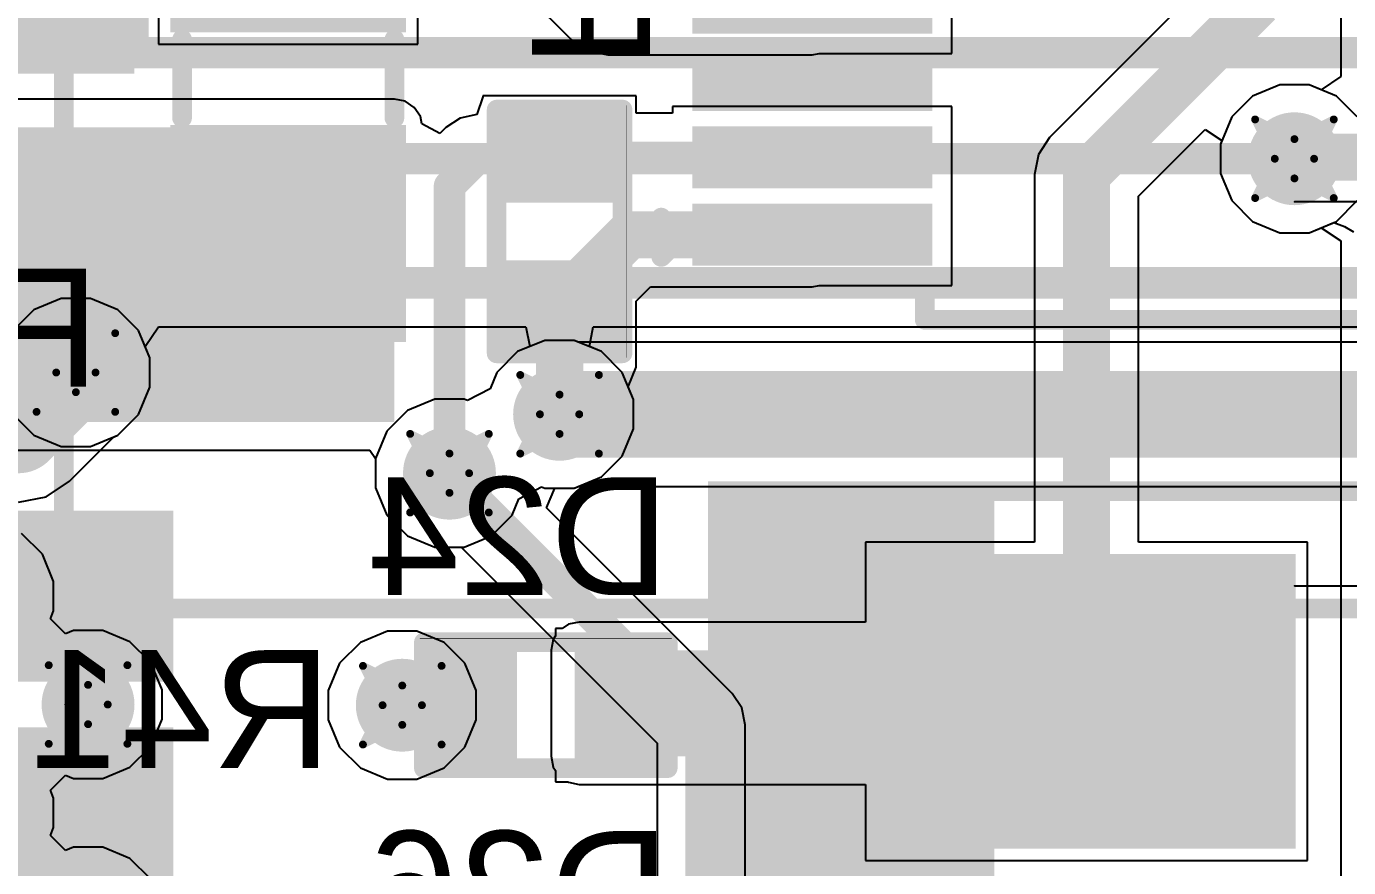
# Model space of a CAD drawing. Header units: inches. Extents: x -6 to 430, y 0 to 90.
# Drawn here: x 22.26 to 30.8, y 23.33 to 28.76 of the extents above; entities that cross this region are included whole.
import ezdxf

# ---------------------------------------------------------------- set-up
doc = ezdxf.new("R2010")
doc.units = ezdxf.units.IN
for name, color, linetype in [('Board_Outline', 56, 'Continuous'), ('Bottom Layer', 5, 'Continuous'), ('Bottom Overlay', 54, 'Continuous'), ('Bottom Paste', 16, 'Continuous'), ('Bottom Solder', 6, 'Continuous'), ('Drill Drawing', 1, 'Continuous'), ('Layer 1', 16, 'Continuous'), ('Layer 2', 76, 'Continuous'), ('Mechanical 1', 6, 'Continuous'), ('Multi-Layer', 9, 'Continuous'), ('Pad Holes', 156, 'Continuous'), ('Top Layer', 1, 'Continuous'), ('Top Paste', 8, 'Continuous'), ('Top Solder', 216, 'Continuous'), ('Via Holes', 16, 'Continuous')]:
    doc.layers.add(name, color=color, linetype=linetype)
doc.styles.add('Arial', font='', dxfattribs={"height": 0.2})
doc.styles.get('Arial').set_extended_font_data('Arial')

msp = doc.modelspace()

# ---------------------------------------------------------------- hatches: boundary and pattern name
at = {"layer": 'Bottom Layer'}
for points in [[(22.2599, 28.9732), (22.8949, 28.9732), (22.8949, 28.516), (22.2599, 28.516)], [(26.6084, 28.5652), (28.0584, 28.5652), (28.0584, 28.2652), (26.6084, 28.2652)], [(21.307, 26.2046), (24.6348, 26.2046), (24.6348, 28.11), (21.307, 28.11)], [(26.0191, 27.6778), (25.3841, 27.6778), (25.3841, 28.135), (26.0191, 28.135)], [(22.2599, 28.0334), (22.8949, 28.0334), (22.8949, 27.5762), (22.2599, 27.5762)], [(23.289, 26.8238), (23.289, 28.0238), (24.609, 28.0238), (24.609, 26.8238)], [(26.6084, 28.0652), (28.0584, 28.0652), (28.0584, 27.7652), (26.6084, 27.7652)], [(26.6084, 27.5652), (28.0584, 27.5652), (28.0584, 27.2652), (26.6084, 27.2652)], [(26.0191, 26.738), (25.3841, 26.738), (25.3841, 27.1952), (26.0191, 27.1952)], [(27.8552, 25.2512), (30.3552, 25.2512), (30.3552, 23.5512), (27.8552, 23.5512)], [(25.3714, 24.6933), (25.3714, 24.0583), (24.9142, 24.0583), (24.9142, 24.6933)], [(25.8286, 24.0456), (29.8164, 24.0456), (29.8164, 24.7314), (25.8286, 24.7314)], [(26.3112, 24.6933), (26.3112, 24.0583), (25.854, 24.0583), (25.854, 24.6933)]]:
    msp.add_hatch(color=5, dxfattribs=at).paths.add_polyline_path(points)
h = msp.add_hatch(color=5, dxfattribs=at)
edge = h.paths.add_edge_path()
edge.add_arc((30.4482, 27.9064), 0.3, 0, 360)
h = msp.add_hatch(color=5, dxfattribs=at)
edge = h.paths.add_edge_path()
edge.add_arc((22.5774, 26.5252), 0.3, 0, 360)
h = msp.add_hatch(color=5, dxfattribs=at)
edge = h.paths.add_edge_path()
edge.add_arc((25.7016, 26.2554), 0.3, 0, 360)
h = msp.add_hatch(color=5, dxfattribs=at)
edge = h.paths.add_edge_path()
edge.add_arc((24.9904, 25.8748), 0.3, 0, 360)
h = msp.add_hatch(color=5, dxfattribs=at)
edge = h.paths.add_edge_path()
edge.add_arc((22.656, 24.3802), 0.3, 0, 360)
h = msp.add_hatch(color=5, dxfattribs=at)
edge = h.paths.add_edge_path()
edge.add_arc((24.6856, 24.3758), 0.3, 0, 360)
at = {"layer": 'Bottom Overlay'}
for points in [[(26.6602, 22.9793), (27.8272, 22.9793), (27.8272, 25.8228), (26.6602, 25.8228)], [(27.8052, 25.3252), (28.5092, 25.3252), (28.5092, 25.8231), (27.8052, 25.8231)], [(27.8052, 22.9793), (28.5092, 22.9793), (28.5092, 23.4772), (27.8052, 23.4772)]]:
    msp.add_hatch(color=54, dxfattribs=at).paths.add_polyline_path(points)
at = {"layer": 'Bottom Paste'}
for points in [[(22.2599, 28.9732), (22.8949, 28.9732), (22.8949, 28.516), (22.2599, 28.516)], [(26.6084, 28.5652), (28.0584, 28.5652), (28.0584, 28.2652), (26.6084, 28.2652)], [(26.0191, 27.6778), (25.3841, 27.6778), (25.3841, 28.135), (26.0191, 28.135)], [(22.2599, 28.0334), (22.8949, 28.0334), (22.8949, 27.5762), (22.2599, 27.5762)], [(23.289, 26.8238), (23.289, 28.0238), (24.609, 28.0238), (24.609, 26.8238)], [(26.6084, 28.0652), (28.0584, 28.0652), (28.0584, 27.7652), (26.6084, 27.7652)], [(26.6084, 27.5652), (28.0584, 27.5652), (28.0584, 27.2652), (26.6084, 27.2652)], [(26.0191, 26.738), (25.3841, 26.738), (25.3841, 27.1952), (26.0191, 27.1952)], [(27.8552, 25.2512), (30.3552, 25.2512), (30.3552, 23.5512), (27.8552, 23.5512)], [(25.3714, 24.6933), (25.3714, 24.0583), (24.9142, 24.0583), (24.9142, 24.6933)], [(26.3112, 24.6933), (26.3112, 24.0583), (25.854, 24.0583), (25.854, 24.6933)]]:
    msp.add_hatch(color=16, dxfattribs=at).paths.add_polyline_path(points)
at = {"layer": 'Bottom Solder'}
for points in [[(23.1874, 28.7222), (23.1874, 30.1254), (24.7106, 30.1254), (24.7106, 28.7222)], [(26.5584, 29.1152), (28.1084, 29.1152), (28.1084, 28.7152), (26.5584, 28.7152)], [(22.1999, 29.0332), (22.9549, 29.0332), (22.9549, 28.456), (22.1999, 28.456)], [(26.5584, 28.6152), (28.1084, 28.6152), (28.1084, 28.2152), (26.5584, 28.2152)], [(26.0741, 27.6228), (25.3291, 27.6228), (25.3291, 28.19), (26.0741, 28.19)], [(23.1874, 26.7222), (23.1874, 28.1254), (24.7106, 28.1254), (24.7106, 26.7222)], [(26.5584, 28.1152), (28.1084, 28.1152), (28.1084, 27.7152), (26.5584, 27.7152)], [(22.1999, 28.0934), (22.9549, 28.0934), (22.9549, 27.5162), (22.1999, 27.5162)], [(26.5584, 27.6152), (28.1084, 27.6152), (28.1084, 27.2152), (26.5584, 27.2152)], [(26.0741, 26.683), (25.3291, 26.683), (25.3291, 27.2502), (26.0741, 27.2502)], [(27.7536, 25.3528), (30.4568, 25.3528), (30.4568, 23.4496), (27.7536, 23.4496)], [(25.4264, 24.7483), (25.4264, 24.0033), (24.8592, 24.0033), (24.8592, 24.7483)], [(26.3662, 24.7483), (26.3662, 24.0033), (25.799, 24.0033), (25.799, 24.7483)]]:
    msp.add_hatch(color=6, dxfattribs=at).paths.add_polyline_path(points)
at = {"layer": 'Layer 1'}
h = msp.add_hatch(color=16, dxfattribs=at)
edge = h.paths.add_edge_path()
edge.add_arc((30.4482, 27.9064), 0.3, 0, 360)
h = msp.add_hatch(color=16, dxfattribs=at)
edge = h.paths.add_edge_path()
edge.add_arc((22.5774, 26.5252), 0.3, 0, 360)
h = msp.add_hatch(color=16, dxfattribs=at)
edge = h.paths.add_edge_path()
edge.add_arc((25.7016, 26.2554), 0.3, 0, 360)
h = msp.add_hatch(color=16, dxfattribs=at)
edge = h.paths.add_edge_path()
edge.add_arc((24.9904, 25.8748), 0.3, 0, 360)
h = msp.add_hatch(color=16, dxfattribs=at)
edge = h.paths.add_edge_path()
edge.add_arc((22.656, 24.3802), 0.3, 0, 360)
h = msp.add_hatch(color=16, dxfattribs=at)
edge = h.paths.add_edge_path()
edge.add_arc((24.6856, 24.3758), 0.3, 0, 360)
at = {"layer": 'Layer 2'}
h = msp.add_hatch(color=76, dxfattribs=at)
edge = h.paths.add_edge_path()
edge.add_arc((30.4482, 27.9064), 0.3, 0, 360)
h = msp.add_hatch(color=76, dxfattribs=at)
edge = h.paths.add_edge_path()
edge.add_arc((22.5774, 26.5252), 0.3, 0, 360)
h = msp.add_hatch(color=76, dxfattribs=at)
edge = h.paths.add_edge_path()
edge.add_arc((25.7016, 26.2554), 0.3, 0, 360)
h = msp.add_hatch(color=76, dxfattribs=at)
edge = h.paths.add_edge_path()
edge.add_arc((24.9904, 25.8748), 0.3, 0, 360)
h = msp.add_hatch(color=76, dxfattribs=at)
edge = h.paths.add_edge_path()
edge.add_arc((22.656, 24.3802), 0.3, 0, 360)
h = msp.add_hatch(color=76, dxfattribs=at)
edge = h.paths.add_edge_path()
edge.add_arc((24.6856, 24.3758), 0.3, 0, 360)
at = {"layer": 'Multi-Layer'}
h = msp.add_hatch(color=9, dxfattribs=at)
edge = h.paths.add_edge_path()
edge.add_arc((22.656, 24.3802), 0.3, 0, 360)
at = {"layer": 'Pad Holes'}
h = msp.add_hatch(color=7, dxfattribs=at)
edge = h.paths.add_edge_path()
edge.add_arc((22.656, 24.3802), 0.15, 0, 360)
at = {"layer": 'Top Layer'}
h = msp.add_hatch(color=1, dxfattribs=at)
edge = h.paths.add_edge_path()
edge.add_arc((30.4482, 27.9064), 0.3, 0, 360)
h = msp.add_hatch(color=1, dxfattribs=at)
edge = h.paths.add_edge_path()
edge.add_arc((22.5774, 26.5252), 0.3, 0, 360)
h = msp.add_hatch(color=1, dxfattribs=at)
edge = h.paths.add_edge_path()
edge.add_arc((25.7016, 26.2554), 0.3, 0, 360)
h = msp.add_hatch(color=1, dxfattribs=at)
edge = h.paths.add_edge_path()
edge.add_arc((24.9904, 25.8748), 0.3, 0, 360)
for points in [[(22.206, 24.6302), (22.206, 25.5302), (23.106, 25.5302), (23.106, 24.6302)], [(22.206, 23.2302), (22.206, 24.1302), (23.106, 24.1302), (23.106, 23.2302)]]:
    msp.add_hatch(color=1, dxfattribs=at).paths.add_polyline_path(points)
h = msp.add_hatch(color=1, dxfattribs=at)
edge = h.paths.add_edge_path()
edge.add_arc((22.656, 24.3802), 0.3, 0, 360)
h = msp.add_hatch(color=1, dxfattribs=at)
edge = h.paths.add_edge_path()
edge.add_arc((24.6856, 24.3758), 0.3, 0, 360)
at = {"layer": 'Top Paste'}
for points in [[(22.206, 24.6302), (22.206, 25.5302), (23.106, 25.5302), (23.106, 24.6302)], [(22.206, 23.2302), (22.206, 24.1302), (23.106, 24.1302), (23.106, 23.2302)]]:
    msp.add_hatch(color=8, dxfattribs=at).paths.add_polyline_path(points)
at = {"layer": 'Top Solder'}
for points in [[(22.1044, 24.5286), (22.1044, 25.6318), (23.2076, 25.6318), (23.2076, 24.5286)], [(22.1044, 23.1286), (22.1044, 24.2318), (23.2076, 24.2318), (23.2076, 23.1286)]]:
    msp.add_hatch(color=216, dxfattribs=at).paths.add_polyline_path(points)
at = {"layer": 'Via Holes'}
h = msp.add_hatch(color=7, dxfattribs=at)
edge = h.paths.add_edge_path()
edge.add_arc((30.4482, 27.9064), 0.15, 0, 360)
h = msp.add_hatch(color=7, dxfattribs=at)
edge = h.paths.add_edge_path()
edge.add_arc((22.5774, 26.5252), 0.15, 0, 360)
h = msp.add_hatch(color=7, dxfattribs=at)
edge = h.paths.add_edge_path()
edge.add_arc((25.7016, 26.2554), 0.15, 0, 360)
h = msp.add_hatch(color=7, dxfattribs=at)
edge = h.paths.add_edge_path()
edge.add_arc((24.9904, 25.8748), 0.15, 0, 360)
h = msp.add_hatch(color=7, dxfattribs=at)
edge = h.paths.add_edge_path()
edge.add_arc((24.6856, 24.3758), 0.15, 0, 360)

# ---------------------------------------------------------------- linework, layer by layer
at = {"layer": 'Board_Outline'}
for points in [[(22.5, 25, 0.127, 0.127, 0), (22.5, 50, 0.127, 0.127, 0)], [(22.5, 25, 0.127, 0.127, 0), (45, 25, 0.127, 0.127, 0)]]:
    msp.add_lwpolyline(points, format="xyseb", dxfattribs=at)
msp.add_lwpolyline([(22.4683, 25, 0.0635, 0.0635, 1), (22.5318, 25, 0.0635, 0.0635, 1)], format="xyseb", close=True, dxfattribs=at)
msp.add_lwpolyline([(22.4683, 25, 0.0635, 0.0635, 1), (22.5318, 25, 0.0635, 0.0635, 1)], format="xyseb", close=True, dxfattribs=at)
at = {"layer": 'Bottom Layer'}
for p, q in [((24.7868, 28.646), (24.7868, 30.2016)), ((23.1112, 30.0365), (23.1112, 28.646)), ((25.3873, 29.0653), (25.7755, 28.6771)), ((28.2362, 28.5874), (28.2362, 28.8683)), ((29.6595, 28.8353), (28.8671, 28.0429)), ((23.1112, 28.646), (24.7868, 28.646)), ((25.7755, 28.6771), (25.8848, 28.6042)), ((25.8848, 28.6042), (26.0136, 28.5785)), ((26.0136, 28.5785), (27.3334, 28.5785)), ((27.3334, 28.5785), (27.378, 28.5874)), ((27.378, 28.5874), (28.2362, 28.5874)), ((24.6348, 28.2913), (21.6018, 28.2913)), ((24.7042, 28.2775), (24.6348, 28.2913)), ((24.763, 28.2382), (24.7042, 28.2775)), ((25.2063, 28.3069), (25.1682, 28.1913)), ((26.1969, 28.3128), (25.2063, 28.3128)), ((25.2063, 28.3128), (25.2063, 28.3069)), ((26.1969, 28.2001), (26.1969, 28.3128)), ((24.8023, 28.1794), (24.763, 28.2382)), ((25.1682, 28.1913), (25.0592, 28.1696)), ((26.4306, 28.2001), (26.1969, 28.2001)), ((28.2362, 28.243), (26.4306, 28.243)), ((26.4306, 28.243), (26.4306, 28.2001)), ((28.2362, 27.0874), (28.2362, 28.243)), ((24.8116, 28.1323), (24.8023, 28.1794)), ((24.9275, 28.0685), (24.8116, 28.1323)), ((24.9668, 28.1078), (24.9275, 28.0685)), ((25.0592, 28.1696), (24.9668, 28.1078)), ((28.8671, 28.0429), (28.7942, 27.9336)), ((29.4419, 27.6653), (29.8718, 28.0953)), ((29.8718, 28.0953), (29.9795, 28.0233)), ((29.9795, 28.0233), (29.9704, 28.0014)), ((28.7942, 27.9336), (28.7685, 27.8048)), ((29.9704, 28.0014), (29.9704, 27.8114)), ((28.7685, 27.8048), (28.7685, 25.429)), ((29.9704, 27.8114), (30.0431, 27.6357)), ((29.4419, 25.429), (29.4419, 27.6653)), ((30.0431, 27.6357), (30.1775, 27.5013)), ((30.1775, 27.5013), (30.3532, 27.4286)), ((30.3532, 27.4286), (30.5432, 27.4286)), ((30.5432, 27.4286), (30.7036, 27.495)), ((30.7036, 27.495), (30.7712, 27.4695)), ((30.7712, 27.4695), (30.8306, 27.4335)), ((26.1969, 26.9858), (26.2897, 27.0785)), ((26.2897, 27.0785), (27.3334, 27.0785)), ((27.3334, 27.0785), (27.378, 27.0874)), ((27.378, 27.0874), (28.2362, 27.0874)), ((26.1969, 26.5602), (26.1969, 26.9858)), ((26.1451, 26.4332), (26.1969, 26.5602)), ((26.1969, 26.5602), (26.1969, 26.5602)), ((26.1794, 26.3504), (26.1451, 26.4332)), ((26.1794, 26.1604), (26.1794, 26.3504)), ((26.1067, 25.9847), (26.1794, 26.1604)), ((21.307, 26.0233), (24.4769, 26.0233)), ((24.4769, 26.0233), (24.5126, 25.9698)), ((24.5126, 25.9698), (24.5126, 25.7797)), ((25.9723, 25.8503), (26.1067, 25.9847)), ((25.7966, 25.7776), (25.9723, 25.8503)), ((24.5126, 25.7797), (24.5853, 25.6041)), ((25.3955, 25.6041), (25.4391, 25.7095)), ((25.4391, 25.7095), (25.5855, 25.7863)), ((25.5855, 25.7863), (25.6066, 25.7776)), ((25.6066, 25.7776), (25.7966, 25.7776)), ((24.5853, 25.6041), (24.7197, 25.4697)), ((25.2611, 25.4697), (25.3955, 25.6041)), ((24.7197, 25.4697), (24.8954, 25.397)), ((25.0854, 25.397), (25.2611, 25.4697)), ((24.8954, 25.397), (25.0854, 25.397)), ((28.7685, 25.429), (27.6774, 25.429)), ((27.6774, 25.429), (27.6774, 24.9127)), ((30.533, 25.429), (29.4419, 25.429)), ((30.533, 23.3734), (30.533, 25.429)), ((25.7176, 24.8711), (25.6762, 24.8711)), ((25.6762, 24.8711), (25.6762, 24.8233)), ((25.7592, 24.8989), (25.7176, 24.8711)), ((25.8286, 24.9127), (25.7592, 24.8989)), ((27.6774, 24.9127), (25.8286, 24.9127)), ((25.6611, 24.8008), (25.6473, 24.7314)), ((25.6762, 24.8233), (25.6611, 24.8008)), ((25.6473, 24.7314), (25.6473, 24.0456)), ((25.6473, 24.0456), (25.6611, 23.9762)), ((25.6611, 23.9762), (25.6762, 23.9537)), ((25.6762, 23.9537), (25.6762, 23.8805)), ((25.6762, 23.8805), (25.7557, 23.8805)), ((25.7557, 23.8805), (25.7592, 23.8781)), ((25.7592, 23.8781), (25.8286, 23.8643)), ((25.8286, 23.8643), (27.6774, 23.8643)), ((27.6774, 23.8643), (27.6774, 23.3734)), ((27.6774, 23.3734), (30.533, 23.3734))]:
    msp.add_line(p, q, dxfattribs=at)
for points in [[(29.1052, 27.8048, 0.3048, 0.3048, 0), (30.2156, 28.9152, 0.3048, 0.3048, 0)], [(25.7016, 27.9064, 0.2032, 0.2032, 0), (25.7104, 27.9152, 0.2032, 0.2032, 0)], [(25.7104, 27.9152, 0.2032, 0.2032, 0), (27.3334, 27.9152, 0.2032, 0.2032, 0)], [(30.4495, 27.926, 0.3048, 0.3048, 0), (30.4495, 27.9289, 0.3048, 0.3048, 0)], [(30.4495, 27.926, 0.3048, 0.3048, 0), (30.459, 27.9165, 0.3048, 0.3048, 0)], [(30.459, 27.9165, 0.3048, 0.3048, 0), (31.7321, 27.9165, 0.3048, 0.3048, 0)], [(21.6122, 27.8048, 0.3048, 0.3048, 0), (22.5774, 27.8048, 0.3048, 0.3048, 0)], [(22.5774, 27.8048, 0.3048, 0.3048, 0), (23.695, 27.8048, 0.3048, 0.3048, 0)], [(23.695, 27.8048, 0.3048, 0.3048, 0), (24.0506, 27.4492, 0.3048, 0.3048, 0)], [(24.9904, 27.7286, 0.2032, 0.2032, 0), (25.1682, 27.9064, 0.2032, 0.2032, 0)], [(25.1682, 27.9064, 0.2032, 0.2032, 0), (25.7016, 27.9064, 0.2032, 0.2032, 0)], [(29.1052, 24.4012, 0.3048, 0.3048, 0), (29.1052, 27.8048, 0.3048, 0.3048, 0)], [(24.9904, 25.8748, 0.2032, 0.2032, 0), (24.9904, 27.7286, 0.2032, 0.2032, 0)], [(23.3648, 27.3126, 0.3048, 0.3048, 0), (23.3648, 27.4492, 0.3048, 0.3048, 0)], [(23.3648, 27.4492, 0.3048, 0.3048, 0), (24.0506, 27.4492, 0.3048, 0.3048, 0)], [(25.7016, 26.9666, 0.3048, 0.3048, 0), (26.1502, 27.4152, 0.3048, 0.3048, 0)], [(26.1502, 27.4152, 0.3048, 0.3048, 0), (27.3334, 27.4152, 0.3048, 0.3048, 0)], [(22.5774, 26.5252, 0.3048, 0.3048, 0), (23.3648, 27.3126, 0.3048, 0.3048, 0)], [(25.7016, 26.2554, 0.3048, 0.3048, 0), (25.7016, 26.9666, 0.3048, 0.3048, 0)], [(24.9904, 25.7728, 0.2032, 0.2032, 0), (24.9904, 25.8748, 0.2032, 0.2032, 0)]]:
    msp.add_lwpolyline(points, format="xyseb", dxfattribs=at)
for points in [[(25.6596, 27.9152, 0.1016, 0.1016, 1), (25.7612, 27.9152, 0.1016, 0.1016, 1)], [(25.6596, 27.9152, 0.1016, 0.1016, 1), (25.7612, 27.9152, 0.1016, 0.1016, 1)], [(27.2826, 27.9152, 0.1016, 0.1016, 1), (27.3842, 27.9152, 0.1016, 0.1016, 1)], [(30.3733, 27.9289, 0.1524, 0.1524, 1), (30.5257, 27.9289, 0.1524, 0.1524, 1)], [(30.3733, 27.926, 0.1524, 0.1524, 1), (30.5257, 27.926, 0.1524, 0.1524, 1)], [(30.3733, 27.926, 0.1524, 0.1524, 1), (30.5257, 27.926, 0.1524, 0.1524, 1)], [(30.3828, 27.9165, 0.1524, 0.1524, 1), (30.5352, 27.9165, 0.1524, 0.1524, 1)], [(30.3828, 27.9165, 0.1524, 0.1524, 1), (30.5352, 27.9165, 0.1524, 0.1524, 1)], [(22.5012, 27.8048, 0.1524, 0.1524, 1), (22.6536, 27.8048, 0.1524, 0.1524, 1)], [(22.5012, 27.8048, 0.1524, 0.1524, 1), (22.6536, 27.8048, 0.1524, 0.1524, 1)], [(23.6188, 27.8048, 0.1524, 0.1524, 1), (23.7712, 27.8048, 0.1524, 0.1524, 1)], [(23.6188, 27.8048, 0.1524, 0.1524, 1), (23.7712, 27.8048, 0.1524, 0.1524, 1)], [(25.1174, 27.9064, 0.1016, 0.1016, 1), (25.219, 27.9064, 0.1016, 0.1016, 1)], [(25.1174, 27.9064, 0.1016, 0.1016, 1), (25.219, 27.9064, 0.1016, 0.1016, 1)], [(25.6508, 27.9064, 0.1016, 0.1016, 1), (25.7524, 27.9064, 0.1016, 0.1016, 1)], [(25.6508, 27.9064, 0.1016, 0.1016, 1), (25.7524, 27.9064, 0.1016, 0.1016, 1)], [(29.029, 27.8048, 0.1524, 0.1524, 1), (29.1814, 27.8048, 0.1524, 0.1524, 1)], [(29.029, 27.8048, 0.1524, 0.1524, 1), (29.1814, 27.8048, 0.1524, 0.1524, 1)], [(24.9396, 27.7286, 0.1016, 0.1016, 1), (25.0412, 27.7286, 0.1016, 0.1016, 1)], [(24.9396, 27.7286, 0.1016, 0.1016, 1), (25.0412, 27.7286, 0.1016, 0.1016, 1)], [(23.2886, 27.4492, 0.1524, 0.1524, 1), (23.441, 27.4492, 0.1524, 0.1524, 1)], [(23.2886, 27.4492, 0.1524, 0.1524, 1), (23.441, 27.4492, 0.1524, 0.1524, 1)], [(23.9744, 27.4492, 0.1524, 0.1524, 1), (24.1268, 27.4492, 0.1524, 0.1524, 1)], [(23.9744, 27.4492, 0.1524, 0.1524, 1), (24.1268, 27.4492, 0.1524, 0.1524, 1)], [(26.074, 27.4152, 0.1524, 0.1524, 1), (26.2264, 27.4152, 0.1524, 0.1524, 1)], [(26.074, 27.4152, 0.1524, 0.1524, 1), (26.2264, 27.4152, 0.1524, 0.1524, 1)], [(27.2572, 27.4152, 0.1524, 0.1524, 1), (27.4096, 27.4152, 0.1524, 0.1524, 1)], [(23.2886, 27.3126, 0.1524, 0.1524, 1), (23.441, 27.3126, 0.1524, 0.1524, 1)], [(23.2886, 27.3126, 0.1524, 0.1524, 1), (23.441, 27.3126, 0.1524, 0.1524, 1)], [(25.6254, 26.9666, 0.1524, 0.1524, 1), (25.7778, 26.9666, 0.1524, 0.1524, 1)], [(25.6254, 26.9666, 0.1524, 0.1524, 1), (25.7778, 26.9666, 0.1524, 0.1524, 1)], [(22.5012, 26.5252, 0.1524, 0.1524, 1), (22.6536, 26.5252, 0.1524, 0.1524, 1)], [(25.6254, 26.2554, 0.1524, 0.1524, 1), (25.7778, 26.2554, 0.1524, 0.1524, 1)], [(24.9396, 25.8748, 0.1016, 0.1016, 1), (25.0412, 25.8748, 0.1016, 0.1016, 1)], [(24.9396, 25.8748, 0.1016, 0.1016, 1), (25.0412, 25.8748, 0.1016, 0.1016, 1)], [(24.9396, 25.7728, 0.1016, 0.1016, 1), (25.0412, 25.7728, 0.1016, 0.1016, 1)], [(29.029, 24.4012, 0.1524, 0.1524, 1), (29.1814, 24.4012, 0.1524, 0.1524, 1)]]:
    msp.add_lwpolyline(points, format="xyseb", close=True, dxfattribs=at)
at = {"layer": 'Bottom Overlay'}
for points in [[(22.9838, 28.5541, 0.127, 0.127, 0), (22.9838, 29.0621, 0.127, 0.127, 0)], [(23.2632, 28.1698, 0.127, 0.127, 0), (23.2632, 28.6778, 0.127, 0.127, 0)], [(24.6348, 28.1698, 0.127, 0.127, 0), (24.6348, 28.6778, 0.127, 0.127, 0)], [(25.2952, 26.6491, 0.127, 0.127, 0), (25.2952, 28.2239, 0.127, 0.127, 0)], [(25.2952, 28.2239, 0.127, 0.127, 0), (26.108, 28.2239, 0.127, 0.127, 0)], [(26.108, 26.6491, 0.127, 0.127, 0), (26.108, 28.2239, 0.127, 0.127, 0)], [(26.1334, 26.6237, 0.00323, 0.00323, 0), (26.1334, 28.2493, 0.00323, 0.00323, 0)], [(22.9838, 27.4873, 0.127, 0.127, 0), (22.9838, 27.9953, 0.127, 0.127, 0)], [(26.3584, 27.2722, 0.127, 0.127, 0), (26.3584, 27.5262, 0.127, 0.127, 0)], [(26.3584, 27.5262, 0.127, 0.127, 0), (26.4854, 27.3992, 0.127, 0.127, 0)], [(22.171, 27.4873, 0.127, 0.127, 0), (22.9838, 27.4873, 0.127, 0.127, 0)], [(26.3584, 27.2722, 0.127, 0.127, 0), (26.4854, 27.3992, 0.127, 0.127, 0)], [(28.0602, 26.8658, 0.127, 0.127, 0), (28.0602, 27.1198, 0.127, 0.127, 0)], [(28.0602, 26.8658, 0.127, 0.127, 0), (31.0066, 26.8658, 0.127, 0.127, 0)], [(25.2952, 26.6491, 0.127, 0.127, 0), (26.108, 26.6491, 0.127, 0.127, 0)], [(28.4471, 25.7589, 0.127, 0.127, 0), (33.1664, 25.7589, 0.127, 0.127, 0)], [(24.8253, 23.9694, 0.127, 0.127, 0), (24.8253, 24.7822, 0.127, 0.127, 0)], [(24.8253, 24.7822, 0.127, 0.127, 0), (26.4001, 24.7822, 0.127, 0.127, 0)], [(24.7999, 24.8076, 0.00323, 0.00323, 0), (26.4255, 24.8076, 0.00323, 0.00323, 0)], [(26.4001, 23.9694, 0.127, 0.127, 0), (26.4001, 24.7822, 0.127, 0.127, 0)], [(24.8253, 23.9694, 0.127, 0.127, 0), (26.4001, 23.9694, 0.127, 0.127, 0)]]:
    msp.add_lwpolyline(points, format="xyseb", dxfattribs=at)
for points in [[(23.2314, 28.6778, 0.0635, 0.0635, 1), (23.2949, 28.6778, 0.0635, 0.0635, 1)], [(24.603, 28.6778, 0.0635, 0.0635, 1), (24.6665, 28.6778, 0.0635, 0.0635, 1)], [(22.952, 28.5541, 0.0635, 0.0635, 1), (23.0155, 28.5541, 0.0635, 0.0635, 1)], [(25.2634, 28.2239, 0.0635, 0.0635, 1), (25.3269, 28.2239, 0.0635, 0.0635, 1)], [(25.2634, 28.2239, 0.0635, 0.0635, 1), (25.3269, 28.2239, 0.0635, 0.0635, 1)], [(26.0762, 28.2239, 0.0635, 0.0635, 1), (26.1397, 28.2239, 0.0635, 0.0635, 1)], [(26.0762, 28.2239, 0.0635, 0.0635, 1), (26.1397, 28.2239, 0.0635, 0.0635, 1)], [(23.2314, 28.1698, 0.0635, 0.0635, 1), (23.2949, 28.1698, 0.0635, 0.0635, 1)], [(24.603, 28.1698, 0.0635, 0.0635, 1), (24.6665, 28.1698, 0.0635, 0.0635, 1)], [(26.1326, 28.2493, 0.00161, 0.00161, 1), (26.1342, 28.2493, 0.00161, 0.00161, 1)], [(22.952, 27.9953, 0.0635, 0.0635, 1), (23.0155, 27.9953, 0.0635, 0.0635, 1)], [(26.3267, 27.5262, 0.0635, 0.0635, 1), (26.3902, 27.5262, 0.0635, 0.0635, 1)], [(26.3267, 27.5262, 0.0635, 0.0635, 1), (26.3902, 27.5262, 0.0635, 0.0635, 1)], [(22.952, 27.4873, 0.0635, 0.0635, 1), (23.0155, 27.4873, 0.0635, 0.0635, 1)], [(22.952, 27.4873, 0.0635, 0.0635, 1), (23.0155, 27.4873, 0.0635, 0.0635, 1)], [(26.4537, 27.3992, 0.0635, 0.0635, 1), (26.5172, 27.3992, 0.0635, 0.0635, 1)], [(26.4537, 27.3992, 0.0635, 0.0635, 1), (26.5172, 27.3992, 0.0635, 0.0635, 1)], [(26.3267, 27.2722, 0.0635, 0.0635, 1), (26.3902, 27.2722, 0.0635, 0.0635, 1)], [(26.3267, 27.2722, 0.0635, 0.0635, 1), (26.3902, 27.2722, 0.0635, 0.0635, 1)], [(28.0285, 27.1198, 0.0635, 0.0635, 1), (28.092, 27.1198, 0.0635, 0.0635, 1)], [(28.0285, 26.8658, 0.0635, 0.0635, 1), (28.092, 26.8658, 0.0635, 0.0635, 1)], [(28.0285, 26.8658, 0.0635, 0.0635, 1), (28.092, 26.8658, 0.0635, 0.0635, 1)], [(25.2634, 26.6491, 0.0635, 0.0635, 1), (25.3269, 26.6491, 0.0635, 0.0635, 1)], [(25.2634, 26.6491, 0.0635, 0.0635, 1), (25.3269, 26.6491, 0.0635, 0.0635, 1)], [(26.0762, 26.6491, 0.0635, 0.0635, 1), (26.1397, 26.6491, 0.0635, 0.0635, 1)], [(26.0762, 26.6491, 0.0635, 0.0635, 1), (26.1397, 26.6491, 0.0635, 0.0635, 1)], [(26.1326, 26.6237, 0.00161, 0.00161, 1), (26.1342, 26.6237, 0.00161, 0.00161, 1)], [(28.4153, 25.7589, 0.0635, 0.0635, 1), (28.4788, 25.7589, 0.0635, 0.0635, 1)], [(24.7935, 24.7822, 0.0635, 0.0635, 1), (24.857, 24.7822, 0.0635, 0.0635, 1)], [(24.7935, 24.7822, 0.0635, 0.0635, 1), (24.857, 24.7822, 0.0635, 0.0635, 1)], [(24.7991, 24.8076, 0.00161, 0.00161, 1), (24.8007, 24.8076, 0.00161, 0.00161, 1)], [(26.3683, 24.7822, 0.0635, 0.0635, 1), (26.4318, 24.7822, 0.0635, 0.0635, 1)], [(26.3683, 24.7822, 0.0635, 0.0635, 1), (26.4318, 24.7822, 0.0635, 0.0635, 1)], [(26.4247, 24.8076, 0.00161, 0.00161, 1), (26.4263, 24.8076, 0.00161, 0.00161, 1)], [(24.7935, 23.9694, 0.0635, 0.0635, 1), (24.857, 23.9694, 0.0635, 0.0635, 1)], [(24.7935, 23.9694, 0.0635, 0.0635, 1), (24.857, 23.9694, 0.0635, 0.0635, 1)], [(26.3683, 23.9694, 0.0635, 0.0635, 1), (26.4318, 23.9694, 0.0635, 0.0635, 1)], [(26.3683, 23.9694, 0.0635, 0.0635, 1), (26.4318, 23.9694, 0.0635, 0.0635, 1)]]:
    msp.add_lwpolyline(points, format="xyseb", close=True, dxfattribs=at)
at = {"layer": 'Drill Drawing'}
for points in [[(30.1942, 28.1604, 0.0508, 0.0508, 0), (30.4482, 28.0334, 0.0508, 0.0508, 0)], [(30.1942, 28.1604, 0.0508, 0.0508, 0), (30.3212, 27.9064, 0.0508, 0.0508, 0)], [(30.4482, 28.0334, 0.0508, 0.0508, 0), (30.7022, 28.1604, 0.0508, 0.0508, 0)], [(30.5752, 27.9064, 0.0508, 0.0508, 0), (30.7022, 28.1604, 0.0508, 0.0508, 0)], [(30.1942, 27.6524, 0.0508, 0.0508, 0), (30.3212, 27.9064, 0.0508, 0.0508, 0)], [(30.5752, 27.9064, 0.0508, 0.0508, 0), (30.7022, 27.6524, 0.0508, 0.0508, 0)], [(30.1942, 27.6524, 0.0508, 0.0508, 0), (30.4482, 27.7794, 0.0508, 0.0508, 0)], [(30.4482, 27.7794, 0.0508, 0.0508, 0), (30.7022, 27.6524, 0.0508, 0.0508, 0)], [(22.3234, 26.7792, 0.0508, 0.0508, 0), (22.5774, 26.6522, 0.0508, 0.0508, 0)], [(22.3234, 26.7792, 0.0508, 0.0508, 0), (22.4504, 26.5252, 0.0508, 0.0508, 0)], [(22.5774, 26.6522, 0.0508, 0.0508, 0), (22.8314, 26.7792, 0.0508, 0.0508, 0)], [(22.7044, 26.5252, 0.0508, 0.0508, 0), (22.8314, 26.7792, 0.0508, 0.0508, 0)], [(22.3234, 26.2712, 0.0508, 0.0508, 0), (22.4504, 26.5252, 0.0508, 0.0508, 0)], [(22.7044, 26.5252, 0.0508, 0.0508, 0), (22.8314, 26.2712, 0.0508, 0.0508, 0)], [(25.4476, 26.5094, 0.0508, 0.0508, 0), (25.7016, 26.3824, 0.0508, 0.0508, 0)], [(25.4476, 26.5094, 0.0508, 0.0508, 0), (25.5746, 26.2554, 0.0508, 0.0508, 0)], [(25.7016, 26.3824, 0.0508, 0.0508, 0), (25.9556, 26.5094, 0.0508, 0.0508, 0)], [(25.8286, 26.2554, 0.0508, 0.0508, 0), (25.9556, 26.5094, 0.0508, 0.0508, 0)], [(22.3234, 26.2712, 0.0508, 0.0508, 0), (22.5774, 26.3982, 0.0508, 0.0508, 0)], [(22.5774, 26.3982, 0.0508, 0.0508, 0), (22.8314, 26.2712, 0.0508, 0.0508, 0)], [(25.4476, 26.0014, 0.0508, 0.0508, 0), (25.5746, 26.2554, 0.0508, 0.0508, 0)], [(25.8286, 26.2554, 0.0508, 0.0508, 0), (25.9556, 26.0014, 0.0508, 0.0508, 0)], [(24.7364, 26.1288, 0.0508, 0.0508, 0), (24.9904, 26.0018, 0.0508, 0.0508, 0)], [(24.7364, 26.1288, 0.0508, 0.0508, 0), (24.8634, 25.8748, 0.0508, 0.0508, 0)], [(24.9904, 26.0018, 0.0508, 0.0508, 0), (25.2444, 26.1288, 0.0508, 0.0508, 0)], [(25.1174, 25.8748, 0.0508, 0.0508, 0), (25.2444, 26.1288, 0.0508, 0.0508, 0)], [(25.4476, 26.0014, 0.0508, 0.0508, 0), (25.7016, 26.1284, 0.0508, 0.0508, 0)], [(25.7016, 26.1284, 0.0508, 0.0508, 0), (25.9556, 26.0014, 0.0508, 0.0508, 0)], [(24.7364, 25.6208, 0.0508, 0.0508, 0), (24.8634, 25.8748, 0.0508, 0.0508, 0)], [(25.1174, 25.8748, 0.0508, 0.0508, 0), (25.2444, 25.6208, 0.0508, 0.0508, 0)], [(24.7364, 25.6208, 0.0508, 0.0508, 0), (24.9904, 25.7478, 0.0508, 0.0508, 0)], [(24.9904, 25.7478, 0.0508, 0.0508, 0), (25.2444, 25.6208, 0.0508, 0.0508, 0)], [(22.402, 24.6342, 0.0508, 0.0508, 0), (22.656, 24.5072, 0.0508, 0.0508, 0)], [(22.402, 24.6342, 0.0508, 0.0508, 0), (22.529, 24.3802, 0.0508, 0.0508, 0)], [(22.656, 24.5072, 0.0508, 0.0508, 0), (22.91, 24.6342, 0.0508, 0.0508, 0)], [(22.783, 24.3802, 0.0508, 0.0508, 0), (22.91, 24.6342, 0.0508, 0.0508, 0)], [(24.4316, 24.6298, 0.0508, 0.0508, 0), (24.6856, 24.5028, 0.0508, 0.0508, 0)], [(24.4316, 24.6298, 0.0508, 0.0508, 0), (24.5586, 24.3758, 0.0508, 0.0508, 0)], [(24.6856, 24.5028, 0.0508, 0.0508, 0), (24.9396, 24.6298, 0.0508, 0.0508, 0)], [(24.8126, 24.3758, 0.0508, 0.0508, 0), (24.9396, 24.6298, 0.0508, 0.0508, 0)], [(22.402, 24.1262, 0.0508, 0.0508, 0), (22.529, 24.3802, 0.0508, 0.0508, 0)], [(22.783, 24.3802, 0.0508, 0.0508, 0), (22.91, 24.1262, 0.0508, 0.0508, 0)], [(24.4316, 24.1218, 0.0508, 0.0508, 0), (24.5586, 24.3758, 0.0508, 0.0508, 0)], [(24.8126, 24.3758, 0.0508, 0.0508, 0), (24.9396, 24.1218, 0.0508, 0.0508, 0)], [(22.402, 24.1262, 0.0508, 0.0508, 0), (22.656, 24.2532, 0.0508, 0.0508, 0)], [(22.656, 24.2532, 0.0508, 0.0508, 0), (22.91, 24.1262, 0.0508, 0.0508, 0)], [(24.4316, 24.1218, 0.0508, 0.0508, 0), (24.6856, 24.2488, 0.0508, 0.0508, 0)], [(24.6856, 24.2488, 0.0508, 0.0508, 0), (24.9396, 24.1218, 0.0508, 0.0508, 0)]]:
    msp.add_lwpolyline(points, format="xyseb", dxfattribs=at)
for points in [[(30.1815, 28.1604, 0.0254, 0.0254, 1), (30.2069, 28.1604, 0.0254, 0.0254, 1)], [(30.1815, 28.1604, 0.0254, 0.0254, 1), (30.2069, 28.1604, 0.0254, 0.0254, 1)], [(30.6895, 28.1604, 0.0254, 0.0254, 1), (30.7149, 28.1604, 0.0254, 0.0254, 1)], [(30.6895, 28.1604, 0.0254, 0.0254, 1), (30.7149, 28.1604, 0.0254, 0.0254, 1)], [(30.4355, 28.0334, 0.0254, 0.0254, 1), (30.4609, 28.0334, 0.0254, 0.0254, 1)], [(30.4355, 28.0334, 0.0254, 0.0254, 1), (30.4609, 28.0334, 0.0254, 0.0254, 1)], [(30.3085, 27.9064, 0.0254, 0.0254, 1), (30.3339, 27.9064, 0.0254, 0.0254, 1)], [(30.3085, 27.9064, 0.0254, 0.0254, 1), (30.3339, 27.9064, 0.0254, 0.0254, 1)], [(30.5625, 27.9064, 0.0254, 0.0254, 1), (30.5879, 27.9064, 0.0254, 0.0254, 1)], [(30.5625, 27.9064, 0.0254, 0.0254, 1), (30.5879, 27.9064, 0.0254, 0.0254, 1)], [(30.4355, 27.7794, 0.0254, 0.0254, 1), (30.4609, 27.7794, 0.0254, 0.0254, 1)], [(30.4355, 27.7794, 0.0254, 0.0254, 1), (30.4609, 27.7794, 0.0254, 0.0254, 1)], [(30.1815, 27.6524, 0.0254, 0.0254, 1), (30.2069, 27.6524, 0.0254, 0.0254, 1)], [(30.1815, 27.6524, 0.0254, 0.0254, 1), (30.2069, 27.6524, 0.0254, 0.0254, 1)], [(30.6895, 27.6524, 0.0254, 0.0254, 1), (30.7149, 27.6524, 0.0254, 0.0254, 1)], [(30.6895, 27.6524, 0.0254, 0.0254, 1), (30.7149, 27.6524, 0.0254, 0.0254, 1)], [(22.3107, 26.7792, 0.0254, 0.0254, 1), (22.3361, 26.7792, 0.0254, 0.0254, 1)], [(22.3107, 26.7792, 0.0254, 0.0254, 1), (22.3361, 26.7792, 0.0254, 0.0254, 1)], [(22.8187, 26.7792, 0.0254, 0.0254, 1), (22.8441, 26.7792, 0.0254, 0.0254, 1)], [(22.8187, 26.7792, 0.0254, 0.0254, 1), (22.8441, 26.7792, 0.0254, 0.0254, 1)], [(22.5647, 26.6522, 0.0254, 0.0254, 1), (22.5901, 26.6522, 0.0254, 0.0254, 1)], [(22.5647, 26.6522, 0.0254, 0.0254, 1), (22.5901, 26.6522, 0.0254, 0.0254, 1)], [(22.4377, 26.5252, 0.0254, 0.0254, 1), (22.4631, 26.5252, 0.0254, 0.0254, 1)], [(22.4377, 26.5252, 0.0254, 0.0254, 1), (22.4631, 26.5252, 0.0254, 0.0254, 1)], [(22.6917, 26.5252, 0.0254, 0.0254, 1), (22.7171, 26.5252, 0.0254, 0.0254, 1)], [(22.6917, 26.5252, 0.0254, 0.0254, 1), (22.7171, 26.5252, 0.0254, 0.0254, 1)], [(25.4349, 26.5094, 0.0254, 0.0254, 1), (25.4603, 26.5094, 0.0254, 0.0254, 1)], [(25.4349, 26.5094, 0.0254, 0.0254, 1), (25.4603, 26.5094, 0.0254, 0.0254, 1)], [(25.9429, 26.5094, 0.0254, 0.0254, 1), (25.9683, 26.5094, 0.0254, 0.0254, 1)], [(25.9429, 26.5094, 0.0254, 0.0254, 1), (25.9683, 26.5094, 0.0254, 0.0254, 1)], [(22.5647, 26.3982, 0.0254, 0.0254, 1), (22.5901, 26.3982, 0.0254, 0.0254, 1)], [(22.5647, 26.3982, 0.0254, 0.0254, 1), (22.5901, 26.3982, 0.0254, 0.0254, 1)], [(25.6889, 26.3824, 0.0254, 0.0254, 1), (25.7143, 26.3824, 0.0254, 0.0254, 1)], [(25.6889, 26.3824, 0.0254, 0.0254, 1), (25.7143, 26.3824, 0.0254, 0.0254, 1)], [(22.3107, 26.2712, 0.0254, 0.0254, 1), (22.3361, 26.2712, 0.0254, 0.0254, 1)], [(22.3107, 26.2712, 0.0254, 0.0254, 1), (22.3361, 26.2712, 0.0254, 0.0254, 1)], [(22.8187, 26.2712, 0.0254, 0.0254, 1), (22.8441, 26.2712, 0.0254, 0.0254, 1)], [(22.8187, 26.2712, 0.0254, 0.0254, 1), (22.8441, 26.2712, 0.0254, 0.0254, 1)], [(25.5619, 26.2554, 0.0254, 0.0254, 1), (25.5873, 26.2554, 0.0254, 0.0254, 1)], [(25.5619, 26.2554, 0.0254, 0.0254, 1), (25.5873, 26.2554, 0.0254, 0.0254, 1)], [(25.8159, 26.2554, 0.0254, 0.0254, 1), (25.8413, 26.2554, 0.0254, 0.0254, 1)], [(25.8159, 26.2554, 0.0254, 0.0254, 1), (25.8413, 26.2554, 0.0254, 0.0254, 1)], [(24.7237, 26.1288, 0.0254, 0.0254, 1), (24.7491, 26.1288, 0.0254, 0.0254, 1)], [(24.7237, 26.1288, 0.0254, 0.0254, 1), (24.7491, 26.1288, 0.0254, 0.0254, 1)], [(25.2317, 26.1288, 0.0254, 0.0254, 1), (25.2571, 26.1288, 0.0254, 0.0254, 1)], [(25.2317, 26.1288, 0.0254, 0.0254, 1), (25.2571, 26.1288, 0.0254, 0.0254, 1)], [(25.6889, 26.1284, 0.0254, 0.0254, 1), (25.7143, 26.1284, 0.0254, 0.0254, 1)], [(25.6889, 26.1284, 0.0254, 0.0254, 1), (25.7143, 26.1284, 0.0254, 0.0254, 1)], [(24.9777, 26.0018, 0.0254, 0.0254, 1), (25.0031, 26.0018, 0.0254, 0.0254, 1)], [(24.9777, 26.0018, 0.0254, 0.0254, 1), (25.0031, 26.0018, 0.0254, 0.0254, 1)], [(25.4349, 26.0014, 0.0254, 0.0254, 1), (25.4603, 26.0014, 0.0254, 0.0254, 1)], [(25.4349, 26.0014, 0.0254, 0.0254, 1), (25.4603, 26.0014, 0.0254, 0.0254, 1)], [(25.9429, 26.0014, 0.0254, 0.0254, 1), (25.9683, 26.0014, 0.0254, 0.0254, 1)], [(25.9429, 26.0014, 0.0254, 0.0254, 1), (25.9683, 26.0014, 0.0254, 0.0254, 1)], [(24.8507, 25.8748, 0.0254, 0.0254, 1), (24.8761, 25.8748, 0.0254, 0.0254, 1)], [(24.8507, 25.8748, 0.0254, 0.0254, 1), (24.8761, 25.8748, 0.0254, 0.0254, 1)], [(25.1047, 25.8748, 0.0254, 0.0254, 1), (25.1301, 25.8748, 0.0254, 0.0254, 1)], [(25.1047, 25.8748, 0.0254, 0.0254, 1), (25.1301, 25.8748, 0.0254, 0.0254, 1)], [(24.9777, 25.7478, 0.0254, 0.0254, 1), (25.0031, 25.7478, 0.0254, 0.0254, 1)], [(24.9777, 25.7478, 0.0254, 0.0254, 1), (25.0031, 25.7478, 0.0254, 0.0254, 1)], [(24.7237, 25.6208, 0.0254, 0.0254, 1), (24.7491, 25.6208, 0.0254, 0.0254, 1)], [(24.7237, 25.6208, 0.0254, 0.0254, 1), (24.7491, 25.6208, 0.0254, 0.0254, 1)], [(25.2317, 25.6208, 0.0254, 0.0254, 1), (25.2571, 25.6208, 0.0254, 0.0254, 1)], [(25.2317, 25.6208, 0.0254, 0.0254, 1), (25.2571, 25.6208, 0.0254, 0.0254, 1)], [(22.3893, 24.6342, 0.0254, 0.0254, 1), (22.4147, 24.6342, 0.0254, 0.0254, 1)], [(22.3893, 24.6342, 0.0254, 0.0254, 1), (22.4147, 24.6342, 0.0254, 0.0254, 1)], [(22.8973, 24.6342, 0.0254, 0.0254, 1), (22.9227, 24.6342, 0.0254, 0.0254, 1)], [(22.8973, 24.6342, 0.0254, 0.0254, 1), (22.9227, 24.6342, 0.0254, 0.0254, 1)], [(24.4189, 24.6298, 0.0254, 0.0254, 1), (24.4443, 24.6298, 0.0254, 0.0254, 1)], [(24.4189, 24.6298, 0.0254, 0.0254, 1), (24.4443, 24.6298, 0.0254, 0.0254, 1)], [(24.9269, 24.6298, 0.0254, 0.0254, 1), (24.9523, 24.6298, 0.0254, 0.0254, 1)], [(24.9269, 24.6298, 0.0254, 0.0254, 1), (24.9523, 24.6298, 0.0254, 0.0254, 1)], [(22.6433, 24.5072, 0.0254, 0.0254, 1), (22.6687, 24.5072, 0.0254, 0.0254, 1)], [(22.6433, 24.5072, 0.0254, 0.0254, 1), (22.6687, 24.5072, 0.0254, 0.0254, 1)], [(24.6729, 24.5028, 0.0254, 0.0254, 1), (24.6983, 24.5028, 0.0254, 0.0254, 1)], [(24.6729, 24.5028, 0.0254, 0.0254, 1), (24.6983, 24.5028, 0.0254, 0.0254, 1)], [(22.5163, 24.3802, 0.0254, 0.0254, 1), (22.5417, 24.3802, 0.0254, 0.0254, 1)], [(22.5163, 24.3802, 0.0254, 0.0254, 1), (22.5417, 24.3802, 0.0254, 0.0254, 1)], [(22.7703, 24.3802, 0.0254, 0.0254, 1), (22.7957, 24.3802, 0.0254, 0.0254, 1)], [(22.7703, 24.3802, 0.0254, 0.0254, 1), (22.7957, 24.3802, 0.0254, 0.0254, 1)], [(24.5459, 24.3758, 0.0254, 0.0254, 1), (24.5713, 24.3758, 0.0254, 0.0254, 1)], [(24.5459, 24.3758, 0.0254, 0.0254, 1), (24.5713, 24.3758, 0.0254, 0.0254, 1)], [(24.7999, 24.3758, 0.0254, 0.0254, 1), (24.8253, 24.3758, 0.0254, 0.0254, 1)], [(24.7999, 24.3758, 0.0254, 0.0254, 1), (24.8253, 24.3758, 0.0254, 0.0254, 1)], [(22.6433, 24.2532, 0.0254, 0.0254, 1), (22.6687, 24.2532, 0.0254, 0.0254, 1)], [(22.6433, 24.2532, 0.0254, 0.0254, 1), (22.6687, 24.2532, 0.0254, 0.0254, 1)], [(24.6729, 24.2488, 0.0254, 0.0254, 1), (24.6983, 24.2488, 0.0254, 0.0254, 1)], [(24.6729, 24.2488, 0.0254, 0.0254, 1), (24.6983, 24.2488, 0.0254, 0.0254, 1)], [(22.3893, 24.1262, 0.0254, 0.0254, 1), (22.4147, 24.1262, 0.0254, 0.0254, 1)], [(22.3893, 24.1262, 0.0254, 0.0254, 1), (22.4147, 24.1262, 0.0254, 0.0254, 1)], [(22.8973, 24.1262, 0.0254, 0.0254, 1), (22.9227, 24.1262, 0.0254, 0.0254, 1)], [(22.8973, 24.1262, 0.0254, 0.0254, 1), (22.9227, 24.1262, 0.0254, 0.0254, 1)], [(24.4189, 24.1218, 0.0254, 0.0254, 1), (24.4443, 24.1218, 0.0254, 0.0254, 1)], [(24.4189, 24.1218, 0.0254, 0.0254, 1), (24.4443, 24.1218, 0.0254, 0.0254, 1)], [(24.9269, 24.1218, 0.0254, 0.0254, 1), (24.9523, 24.1218, 0.0254, 0.0254, 1)], [(24.9269, 24.1218, 0.0254, 0.0254, 1), (24.9523, 24.1218, 0.0254, 0.0254, 1)]]:
    msp.add_lwpolyline(points, format="xyseb", close=True, dxfattribs=at)
at = {"layer": 'Layer 1'}
for p, q in [((23.0252, 26.6927), (23.11, 26.8197)), ((23.11, 26.8197), (25.4836, 26.8197)), ((25.4836, 26.8197), (25.5088, 26.6927)), ((25.8944, 26.6927), (25.9196, 26.8197)), ((25.9196, 26.8197), (32.5134, 26.8197)), ((23.0552, 26.6202), (23.0252, 26.6927)), ((25.4309, 26.6605), (25.2965, 26.5261)), ((25.5088, 26.6927), (25.4309, 26.6605)), ((25.9723, 26.6605), (25.8944, 26.6927)), ((26.1067, 26.5261), (25.9723, 26.6605)), ((23.0552, 26.4302), (23.0552, 26.6202)), ((25.2965, 26.5261), (25.2529, 26.4207)), ((26.1794, 26.3504), (26.1067, 26.5261)), ((22.9825, 26.2545), (23.0552, 26.4302)), ((25.2529, 26.4207), (25.1065, 26.3439)), ((24.8954, 26.3526), (24.7197, 26.2798)), ((25.0854, 26.3526), (24.8954, 26.3526)), ((25.1065, 26.3439), (25.0854, 26.3526)), ((26.1794, 26.1604), (26.1794, 26.3504)), ((22.8481, 26.1201), (22.9825, 26.2545)), ((24.7197, 26.2798), (24.5853, 26.1454)), ((24.5853, 26.1454), (24.5126, 25.9698)), ((26.1067, 25.9847), (26.1794, 26.1604)), ((22.5356, 25.8242), (22.8199, 26.1085)), ((22.8199, 26.1085), (22.8481, 26.1201)), ((24.5126, 25.9698), (24.5126, 25.7797)), ((25.9723, 25.8503), (26.1067, 25.9847)), ((22.3844, 25.7231), (22.5356, 25.8242)), ((25.7966, 25.7776), (25.9723, 25.8503)), ((22.206, 25.6876), (22.3844, 25.7231)), ((24.5126, 25.7797), (24.5853, 25.6041)), ((25.3955, 25.6041), (25.4391, 25.7095)), ((25.4391, 25.7095), (25.5855, 25.7863)), ((25.5855, 25.7863), (25.6066, 25.7776)), ((25.6066, 25.7776), (25.7966, 25.7776)), ((24.5853, 25.6041), (24.7197, 25.4697)), ((25.2611, 25.4697), (25.3955, 25.6041)), ((24.7197, 25.4697), (24.8954, 25.397)), ((25.0854, 25.397), (25.2611, 25.4697)), ((24.8954, 25.397), (25.0854, 25.397))]:
    msp.add_line(p, q, dxfattribs=at)
for points in [[(17.0656, 28.5922, 0.2032, 0.2032, 0), (35.2266, 28.5922, 0.2032, 0.2032, 0)], [(18.6658, 27.9064, 0.2032, 0.2032, 0), (30.4482, 27.9064, 0.2032, 0.2032, 0)], [(30.4482, 27.9064, 0.2032, 0.2032, 0), (33.474, 27.9064, 0.2032, 0.2032, 0)], [(21.801, 27.1046, 0.2032, 0.2032, 0), (32.7968, 27.1046, 0.2032, 0.2032, 0)], [(22.206, 26.1538, 0.5588, 0.5588, 0), (22.5774, 26.5252, 0.5588, 0.5588, 0)], [(15.2354, 26.1538, 0.5588, 0.5588, 0), (22.206, 26.1538, 0.5588, 0.5588, 0)]]:
    msp.add_lwpolyline(points, format="xyseb", dxfattribs=at)
for points in [[(30.3974, 27.9064, 0.1016, 0.1016, 1), (30.499, 27.9064, 0.1016, 0.1016, 1)], [(30.3974, 27.9064, 0.1016, 0.1016, 1), (30.499, 27.9064, 0.1016, 0.1016, 1)], [(22.4377, 26.5252, 0.2794, 0.2794, 1), (22.7171, 26.5252, 0.2794, 0.2794, 1)], [(22.0663, 26.1538, 0.2794, 0.2794, 1), (22.3457, 26.1538, 0.2794, 0.2794, 1)], [(22.0663, 26.1538, 0.2794, 0.2794, 1), (22.3457, 26.1538, 0.2794, 0.2794, 1)]]:
    msp.add_lwpolyline(points, format="xyseb", close=True, dxfattribs=at)
at = {"layer": 'Layer 2'}
for p, q in [((30.3532, 28.3842), (30.1775, 28.3115)), ((30.5432, 28.3842), (30.3532, 28.3842)), ((30.7189, 28.3115), (30.5432, 28.3842)), ((30.1775, 28.3115), (30.0431, 28.1771)), ((30.8533, 28.1771), (30.7189, 28.3115)), ((30.0431, 28.1771), (29.9704, 28.0014)), ((29.9704, 28.0014), (29.9704, 27.8114)), ((29.9704, 27.8114), (30.0431, 27.6357)), ((30.0431, 27.6357), (30.1775, 27.5013)), ((30.7189, 27.5013), (30.8533, 27.6357)), ((30.1775, 27.5013), (30.3532, 27.4286)), ((30.5432, 27.4286), (30.7189, 27.5013)), ((30.3532, 27.4286), (30.5432, 27.4286)), ((22.4824, 27.003), (22.3067, 26.9303)), ((22.6724, 27.003), (22.4824, 27.003)), ((22.8481, 26.9303), (22.6724, 27.003)), ((22.3067, 26.9303), (22.1723, 26.7959)), ((22.9825, 26.7959), (22.8481, 26.9303)), ((23.0552, 26.6202), (22.9825, 26.7959)), ((25.6066, 26.7332), (25.4309, 26.6605)), ((25.7966, 26.7332), (25.6066, 26.7332)), ((25.8247, 26.7216), (25.7966, 26.7332)), ((25.4309, 26.6605), (25.2965, 26.5261)), ((32.4456, 26.7216), (25.8247, 26.7216)), ((23.0552, 26.4302), (23.0552, 26.6202)), ((25.2965, 26.5261), (25.2529, 26.4207)), ((22.9825, 26.2545), (23.0552, 26.4302)), ((25.2529, 26.4207), (25.1065, 26.3439)), ((24.8954, 26.3526), (24.7197, 26.2798)), ((25.0854, 26.3526), (24.8954, 26.3526)), ((25.1065, 26.3439), (25.0854, 26.3526)), ((22.1723, 26.2545), (22.3067, 26.1201)), ((22.8481, 26.1201), (22.9825, 26.2545)), ((24.7197, 26.2798), (24.5853, 26.1454)), ((24.5853, 26.1454), (24.5126, 25.9698)), ((22.3067, 26.1201), (22.4824, 26.0474)), ((22.4824, 26.0474), (22.6724, 26.0474)), ((22.6724, 26.0474), (22.8481, 26.1201)), ((24.5126, 25.9698), (24.5126, 25.7797)), ((24.5126, 25.7797), (24.5853, 25.6041)), ((25.6175, 25.6506), (25.6701, 25.7776)), ((25.6701, 25.7776), (25.7966, 25.7776)), ((25.7966, 25.7776), (25.8247, 25.7892)), ((25.8247, 25.7892), (35.4044, 25.7892)), ((26.8174, 24.4506), (25.6175, 25.6506)), ((24.5853, 25.6041), (24.7197, 25.4697)), ((22.3611, 25.3509), (22.2267, 25.4853)), ((24.7197, 25.4697), (24.8954, 25.397)), ((24.8954, 25.397), (25.0653, 25.397)), ((25.0653, 25.397), (26.3311, 24.1312)), ((22.4338, 25.1752), (22.3611, 25.3509)), ((22.4338, 24.9852), (22.4338, 25.1752)), ((22.4126, 24.934), (22.4338, 24.9852)), ((22.5098, 24.8368), (22.4126, 24.934)), ((22.561, 24.858), (22.5098, 24.8368)), ((22.751, 24.858), (22.561, 24.858)), ((22.9267, 24.7853), (22.751, 24.858)), ((24.5906, 24.8536), (24.4149, 24.7809)), ((24.7806, 24.8536), (24.5906, 24.8536)), ((24.9563, 24.7809), (24.7806, 24.8536)), ((23.0611, 24.6509), (22.9267, 24.7853)), ((24.4149, 24.7809), (24.2805, 24.6465)), ((25.0907, 24.6465), (24.9563, 24.7809)), ((23.1338, 24.4752), (23.0611, 24.6509)), ((24.2805, 24.6465), (24.2078, 24.4708)), ((25.1634, 24.4708), (25.0907, 24.6465)), ((23.1338, 24.2852), (23.1338, 24.4752)), ((24.2078, 24.4708), (24.2078, 24.2808)), ((25.1634, 24.2808), (25.1634, 24.4708)), ((26.8792, 24.3582), (26.8174, 24.4506)), ((26.8174, 24.4506), (26.8174, 24.4506)), ((26.9009, 24.2492), (26.8792, 24.3582)), ((23.0611, 24.1095), (23.1338, 24.2852)), ((24.2078, 24.2808), (24.2805, 24.1051)), ((25.0907, 24.1051), (25.1634, 24.2808)), ((26.9009, 19.5498), (26.9009, 24.2492)), ((26.9009, 24.2492), (26.9009, 24.2492)), ((22.9267, 23.9751), (23.0611, 24.1095)), ((24.2805, 24.1051), (24.4149, 23.9707)), ((24.9563, 23.9707), (25.0907, 24.1051)), ((26.3311, 24.1312), (26.3311, 19.5498)), ((22.4126, 23.8264), (22.5098, 23.9236)), ((22.5098, 23.9236), (22.561, 23.9024)), ((22.751, 23.9024), (22.9267, 23.9751)), ((24.4149, 23.9707), (24.5906, 23.898)), ((24.7806, 23.898), (24.9563, 23.9707)), ((22.4338, 23.7752), (22.4126, 23.8264)), ((22.561, 23.9024), (22.751, 23.9024)), ((24.5906, 23.898), (24.7806, 23.898)), ((22.4338, 23.5852), (22.4338, 23.7752)), ((22.4126, 23.534), (22.4338, 23.5852)), ((22.5098, 23.4368), (22.4126, 23.534)), ((22.561, 23.458), (22.5098, 23.4368)), ((22.751, 23.458), (22.561, 23.458)), ((22.9267, 23.3853), (22.751, 23.458)), ((23.0611, 23.2509), (22.9267, 23.3853))]:
    msp.add_line(p, q, dxfattribs=at)
for points in [[(25.7016, 26.2554, 0.5588, 0.5588, 0), (35.4044, 26.2554, 0.5588, 0.5588, 0)], [(24.9904, 25.8748, 0.2032, 0.2032, 0), (26.616, 24.2492, 0.2032, 0.2032, 0)], [(26.616, 19.5498, 0.2032, 0.2032, 0), (26.616, 24.2492, 0.2032, 0.2032, 0)]]:
    msp.add_lwpolyline(points, format="xyseb", dxfattribs=at)
for points in [[(25.5619, 26.2554, 0.2794, 0.2794, 1), (25.8413, 26.2554, 0.2794, 0.2794, 1)], [(24.9396, 25.8748, 0.1016, 0.1016, 1), (25.0412, 25.8748, 0.1016, 0.1016, 1)], [(26.5652, 24.2492, 0.1016, 0.1016, 1), (26.6668, 24.2492, 0.1016, 0.1016, 1)], [(26.5652, 24.2492, 0.1016, 0.1016, 1), (26.6668, 24.2492, 0.1016, 0.1016, 1)]]:
    msp.add_lwpolyline(points, format="xyseb", close=True, dxfattribs=at)
at = {"layer": 'Mechanical 1'}
for points in [[(30.4495, 27.6286, 0.0127, 0.0127, 0), (34.3172, 27.6286, 0.0127, 0.0127, 0)], [(30.4495, 25.1469, 0.0127, 0.0127, 0), (34.3172, 25.1469, 0.0127, 0.0127, 0)]]:
    msp.add_lwpolyline(points, format="xyseb", dxfattribs=at)
for points in [[(30.4464, 27.6286, 0.00635, 0.00635, 1), (30.4527, 27.6286, 0.00635, 0.00635, 1)], [(30.4464, 25.1469, 0.00635, 0.00635, 1), (30.4527, 25.1469, 0.00635, 0.00635, 1)]]:
    msp.add_lwpolyline(points, format="xyseb", close=True, dxfattribs=at)
at = {"layer": 'Top Layer'}
for p, q in [((30.7482, 28.8714), (30.7482, 28.4368)), ((30.3532, 28.3842), (30.1775, 28.3115)), ((30.5432, 28.3842), (30.3532, 28.3842)), ((30.6212, 28.3519), (30.5432, 28.3842)), ((30.7482, 28.4368), (30.6212, 28.3519)), ((30.1775, 28.3115), (30.0431, 28.1771)), ((30.0431, 28.1771), (29.9704, 28.0014)), ((29.9704, 28.0014), (29.9704, 27.8114)), ((29.9704, 27.8114), (30.0431, 27.6357)), ((30.0431, 27.6357), (30.1775, 27.5013)), ((30.1775, 27.5013), (30.3532, 27.4286)), ((30.3532, 27.4286), (30.5432, 27.4286)), ((30.5432, 27.4286), (30.6212, 27.4609)), ((30.6212, 27.4609), (30.7482, 27.376)), ((30.7482, 27.376), (30.7482, 26.571)), ((22.4824, 27.003), (22.3067, 26.9303)), ((22.6724, 27.003), (22.4824, 27.003)), ((22.8481, 26.9303), (22.6724, 27.003)), ((22.3067, 26.9303), (22.1723, 26.7959)), ((22.9825, 26.7959), (22.8481, 26.9303)), ((23.0552, 26.6202), (22.9825, 26.7959)), ((25.6066, 26.7332), (25.4309, 26.6605)), ((25.7966, 26.7332), (25.6066, 26.7332)), ((25.9723, 26.6605), (25.7966, 26.7332)), ((25.4309, 26.6605), (25.2965, 26.5261)), ((26.1067, 26.5261), (25.9723, 26.6605)), ((23.0552, 26.4302), (23.0552, 26.6202)), ((30.7482, 26.571), (30.7482, 26.4584)), ((25.2965, 26.5261), (25.2529, 26.4207)), ((26.1794, 26.3504), (26.1067, 26.5261)), ((22.9825, 26.2545), (23.0552, 26.4302)), ((25.2529, 26.4207), (25.1065, 26.3439)), ((30.7482, 26.4584), (30.7482, 26.3314)), ((24.8954, 26.3526), (24.7197, 26.2798)), ((25.0854, 26.3526), (24.8954, 26.3526)), ((25.1065, 26.3439), (25.0854, 26.3526)), ((26.1794, 26.1604), (26.1794, 26.3504)), ((30.7482, 26.3314), (30.7482, 25.301)), ((22.1723, 26.2545), (22.3067, 26.1201)), ((22.8481, 26.1201), (22.9825, 26.2545)), ((24.7197, 26.2798), (24.5853, 26.1454)), ((24.5853, 26.1454), (24.5126, 25.9698)), ((26.1067, 25.9847), (26.1794, 26.1604)), ((22.3067, 26.1201), (22.4824, 26.0474)), ((22.4824, 26.0474), (22.6724, 26.0474)), ((22.6724, 26.0474), (22.8481, 26.1201)), ((24.5126, 25.9698), (24.5126, 25.7797)), ((25.9723, 25.8503), (26.1067, 25.9847)), ((25.7966, 25.7776), (25.9723, 25.8503)), ((24.5126, 25.7797), (24.5853, 25.6041)), ((25.3955, 25.6041), (25.4391, 25.7095)), ((25.4391, 25.7095), (25.5855, 25.7863)), ((25.5855, 25.7863), (25.6066, 25.7776)), ((25.6066, 25.7776), (25.7966, 25.7776)), ((24.5853, 25.6041), (24.7197, 25.4697)), ((25.2611, 25.4697), (25.3955, 25.6041)), ((24.7197, 25.4697), (24.8954, 25.397)), ((25.0854, 25.397), (25.2611, 25.4697)), ((24.8954, 25.397), (25.0854, 25.397)), ((30.7482, 25.301), (30.7482, 25.1884)), ((30.7482, 25.1884), (30.7482, 25.0614)), ((30.7482, 25.0614), (30.7482, 24.031)), ((30.7482, 24.031), (30.7482, 23.9184)), ((30.7482, 23.9184), (30.7482, 23.7914)), ((30.7482, 23.7914), (30.7482, 22.761))]:
    msp.add_line(p, q, dxfattribs=at)

# ---------------------------------------------------------------- texts
at = {"layer": 'Bottom Overlay', "style": 'Arial', "text_generation_flag": 2}
msp.add_text('R26', height=0.762, rotation=270, dxfattribs=at).set_placement((25.5239, 28.4909))
for s, p in [('FB1', (22.7295, 26.4333)), ('D24', (26.4125, 25.0871)), ('R41', (24.2281, 23.9695)), ('D26', (26.4125, 22.8011))]:
    msp.add_text(s, height=0.762, dxfattribs=at).set_placement(p)

doc.saveas('drawing.dxf')
